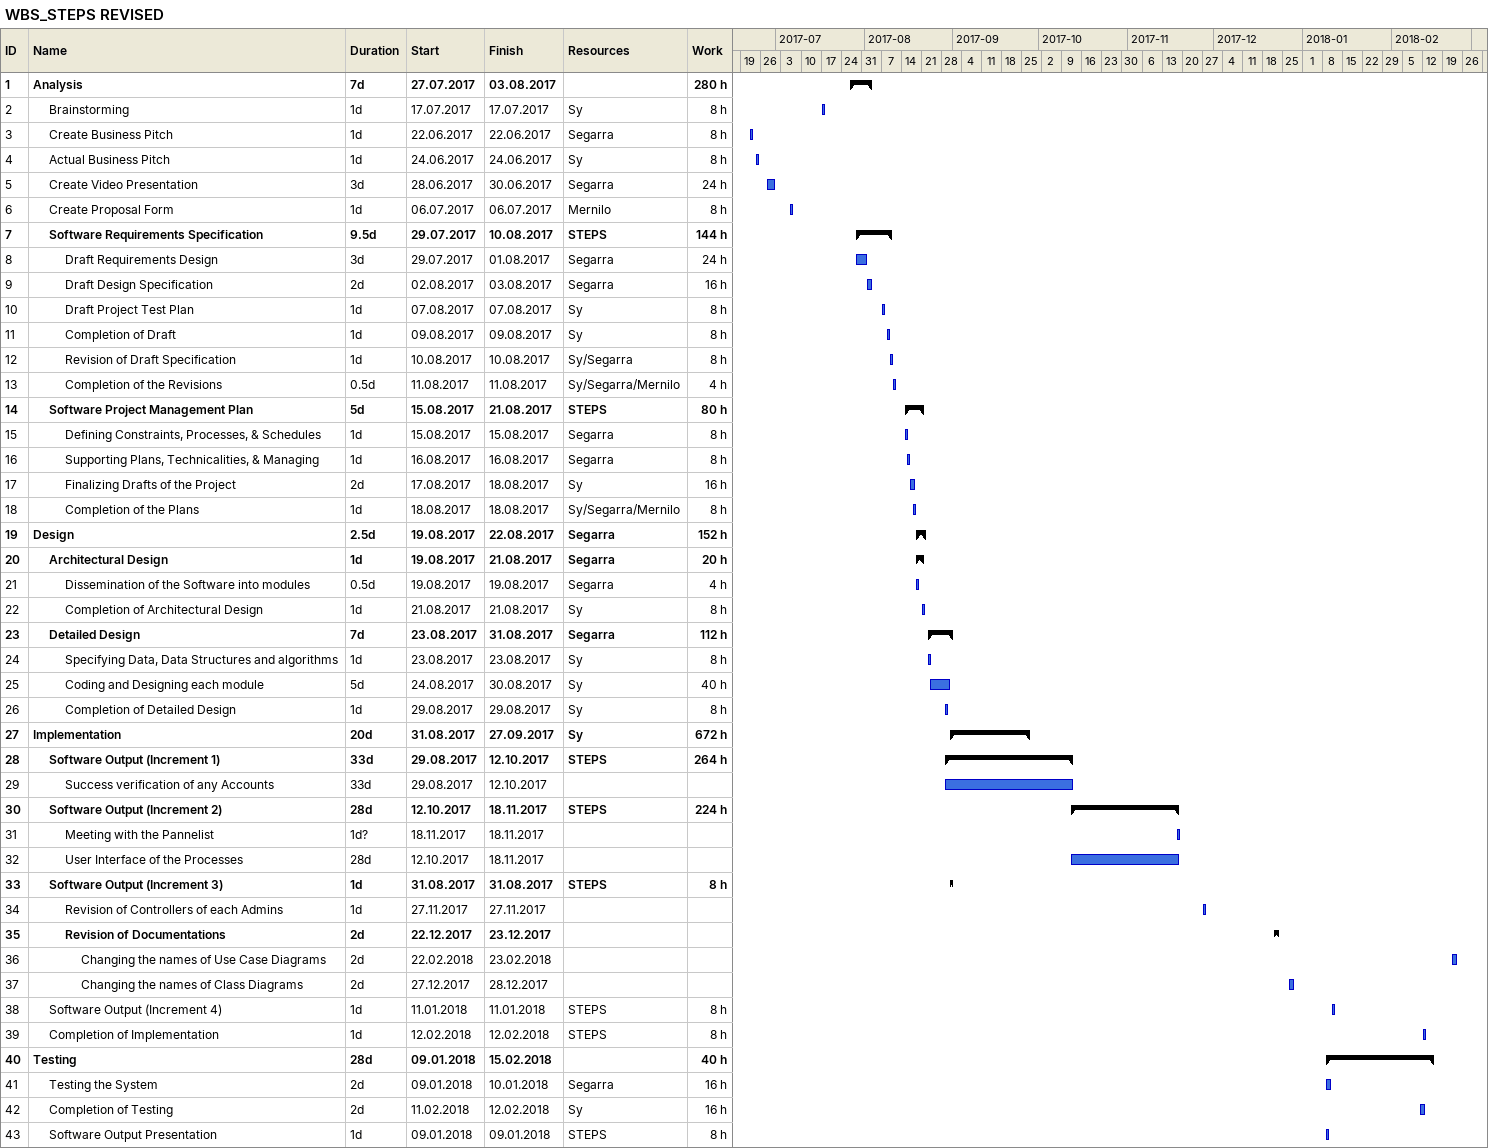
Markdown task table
WBS_STEPS REVISED

| ID | Level | Task | Duration | Start | Finish | Resources | Work (h) |
|---|---|---|---|---|---|---|---|
| 1 | 1 | **Analysis** | 7d | 2017-07-27 | 2017-08-03 |  | 280 |
| 2 | 2 | Brainstorming | 1d | 2017-07-17 | 2017-07-17 | Sy | 8 |
| 3 | 2 | Create Business Pitch | 1d | 2017-06-22 | 2017-06-22 | Segarra | 8 |
| 4 | 2 | Actual Business Pitch | 1d | 2017-06-24 | 2017-06-24 | Sy | 8 |
| 5 | 2 | Create Video Presentation | 3d | 2017-06-28 | 2017-06-30 | Segarra | 24 |
| 6 | 2 | Create Proposal Form | 1d | 2017-07-06 | 2017-07-06 | Mernilo | 8 |
| 7 | 2 | **Software Requirements Specification** | 9.5d | 2017-07-29 | 2017-08-10 | STEPS | 144 |
| 8 | 3 | Draft Requirements Design | 3d | 2017-07-29 | 2017-08-01 | Segarra | 24 |
| 9 | 3 | Draft Design Specification | 2d | 2017-08-02 | 2017-08-03 | Segarra | 16 |
| 10 | 3 | Draft Project Test Plan | 1d | 2017-08-07 | 2017-08-07 | Sy | 8 |
| 11 | 3 | Completion of Draft | 1d | 2017-08-09 | 2017-08-09 | Sy | 8 |
| 12 | 3 | Revision of Draft Specification | 1d | 2017-08-10 | 2017-08-10 | Sy/Segarra | 8 |
| 13 | 3 | Completion of the Revisions | 0.5d | 2017-08-11 | 2017-08-11 | Sy/Segarra/Mernilo | 4 |
| 14 | 2 | **Software Project Management Plan** | 5d | 2017-08-15 | 2017-08-21 | STEPS | 80 |
| 15 | 3 | Defining Constraints, Processes, & Schedules | 1d | 2017-08-15 | 2017-08-15 | Segarra | 8 |
| 16 | 3 | Supporting Plans, Technicalities, & Managing | 1d | 2017-08-16 | 2017-08-16 | Segarra | 8 |
| 17 | 3 | Finalizing Drafts of the Project | 2d | 2017-08-17 | 2017-08-18 | Sy | 16 |
| 18 | 3 | Completion of the Plans | 1d | 2017-08-18 | 2017-08-18 | Sy/Segarra/Mernilo | 8 |
| 19 | 1 | **Design** | 2.5d | 2017-08-19 | 2017-08-22 | Segarra | 152 |
| 20 | 2 | **Architectural Design** | 1d | 2017-08-19 | 2017-08-21 | Segarra | 20 |
| 21 | 3 | Dissemination of the Software into modules | 0.5d | 2017-08-19 | 2017-08-19 | Segarra | 4 |
| 22 | 3 | Completion of Architectural Design | 1d | 2017-08-21 | 2017-08-21 | Sy | 8 |
| 23 | 2 | **Detailed Design** | 7d | 2017-08-23 | 2017-08-31 | Segarra | 112 |
| 24 | 3 | Specifying Data, Data Structures and algorithms | 1d | 2017-08-23 | 2017-08-23 | Sy | 8 |
| 25 | 3 | Coding and Designing each module | 5d | 2017-08-24 | 2017-08-30 | Sy | 40 |
| 26 | 3 | Completion of Detailed Design | 1d | 2017-08-29 | 2017-08-29 | Sy | 8 |
| 27 | 1 | **Implementation** | 20d | 2017-08-31 | 2017-09-27 | Sy | 672 |
| 28 | 2 | **Software Output (Increment 1)** | 33d | 2017-08-29 | 2017-10-12 | STEPS | 264 |
| 29 | 3 | Success verification of any Accounts | 33d | 2017-08-29 | 2017-10-12 |  |  |
| 30 | 2 | **Software Output (Increment 2)** | 28d | 2017-10-12 | 2017-11-18 | STEPS | 224 |
| 31 | 3 | Meeting with the Pannelist | 1d? | 2017-11-18 | 2017-11-18 |  |  |
| 32 | 3 | User Interface of the Processes | 28d | 2017-10-12 | 2017-11-18 |  |  |
| 33 | 2 | **Software Output (Increment 3)** | 1d | 2017-08-31 | 2017-08-31 | STEPS | 8 |
| 34 | 3 | Revision of Controllers of each Admins | 1d | 2017-11-27 | 2017-11-27 |  |  |
| 35 | 3 | **Revision of Documentations** | 2d | 2017-12-22 | 2017-12-23 |  |  |
| 36 | 4 | Changing the names of Use Case Diagrams | 2d | 2018-02-22 | 2018-02-23 |  |  |
| 37 | 4 | Changing the names of Class Diagrams | 2d | 2017-12-27 | 2017-12-28 |  |  |
| 38 | 2 | Software Output (Increment 4) | 1d | 2018-01-11 | 2018-01-11 | STEPS | 8 |
| 39 | 2 | Completion of Implementation | 1d | 2018-02-12 | 2018-02-12 | STEPS | 8 |
| 40 | 1 | **Testing** | 28d | 2018-01-09 | 2018-02-15 |  | 40 |
| 41 | 2 | Testing the System | 2d | 2018-01-09 | 2018-01-10 | Segarra | 16 |
| 42 | 2 | Completion of Testing | 2d | 2018-02-11 | 2018-02-12 | Sy | 16 |
| 43 | 2 | Software Output Presentation | 1d | 2018-01-09 | 2018-01-09 | STEPS | 8 |
